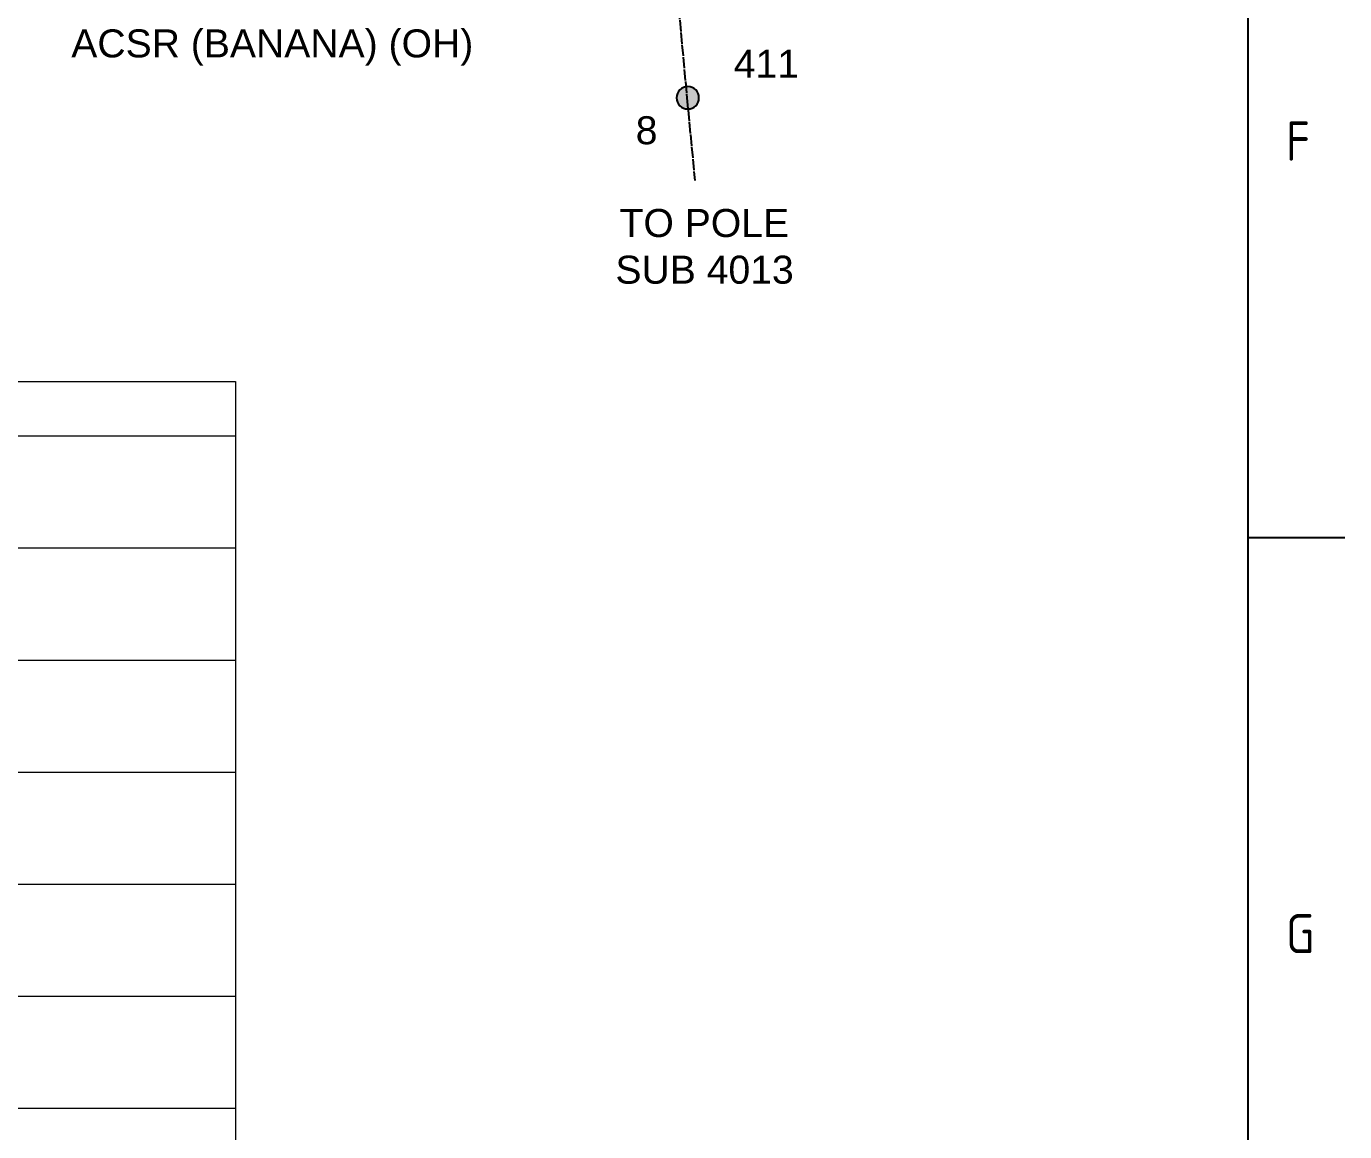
# Paper-space layout 'Sheet(2)' of a CAD drawing. Header units: metres. Extents: x -37 to 809, y -3 to 584.
# Drawn here: x 691.2 to 808.9, y 96 to 194.7 of the extents above; entities that cross this region are included whole.
import ezdxf
from ezdxf import colors
from ezdxf.entities.mleader import LeaderData, LeaderLine
from ezdxf.enums import TextEntityAlignment as Align
from ezdxf.math import Vec2, Vec3

# ---------------------------------------------------------------- set-up
doc = ezdxf.new("R2010")
doc.units = ezdxf.units.M
doc.linetypes.add('Cable Exist OH', pattern=[1, 1, 0])
doc.layers.get('0').update_dxf_attribs({"color": 6})
for name, color, linetype in [('_User Miscellaneous1', 7, 'Continuous'), ('Notes', 7, 'Continuous'), ('OH_Details_SP_MISC', 7, 'Continuous'), ('SupportsOH_SP_TR_HV_LV_SL_EXT', 7, 'Continuous'), ('SupportsUG_SP_EXT', 7, 'Continuous')]:
    doc.layers.add(name, color=color, linetype=linetype)
doc.styles.add('iecISOCP', font='isocp.shx')
doc.styles.add('POLE_LABEL', font='arial.ttf')
doc.styles.get("Standard").update_dxf_attribs({"font": 'arial.ttf'})

# ---------------------------------------------------------------- blocks, each defined once
blk = doc.blocks.new('A1_FRAME_TITLE')
at = {"layer": 'Notes', "linetype": 'Continuous'}
for p, q in [((844.88, 5.97), (844.88, 574.39)), ((844.87, 148.68), (853.87, 148.68))]:
    blk.add_line(p, q, dxfattribs=at)
blk.add_attdef('DRAFT_NUM', (9.35, 23.29), '', height=2.5, rotation=90)
at = {"layer": 'Notes', "style": 'iecISOCP'}
for s, p in [('F', (848.39, 182.31)), ('G', (848.39, 111.56))]:
    blk.add_text(s, height=3.5, dxfattribs=at).set_placement(p)
at = {"layer": 'Notes', "style": 'iecISOCP', "flags": 8}
blk.add_attdef('VERSION_NO', text='', height=2.5, rotation=90, dxfattribs=at).set_placement((302.04, 43.81), align=Align.MIDDLE_CENTER)
at = {"layer": 'Notes', "style": 'iecISOCP'}
for tag, p in [('CAP_NO', (513.19, 43.46)), ('IE_NUM', (513.05, 37.81)), ('REF_No_1', (335.24, 32.31)), ('REF_1', (362.52, 32.31)), ('GEN_WO', (441.71, 31.76)), ('HV_SWITCH', (513.46, 32.16)), ('REF_No_2', (335.24, 26.31)), ('REF_2', (362.52, 26.31)), ('OH_WO', (441.71, 25.81)), ('UBD_REF', (513.05, 25.83)), ('REF_No_3', (335.24, 20.31)), ('REF_3', (362.52, 20.31)), ('UG_WO', (441.71, 20.05)), ('GIS_MAP_No', (513.05, 20.04)), ('REF_No_4', (335.24, 14.31)), ('REF_4', (362.52, 14.31)), ('HV_OP_DIAG', (513.33, 14.2)), ('SUB_WO', (441.71, 13.81)), ('LGA', (512.95, 7.78)), ('ExportID', (-11.47, 2.39))]:
    blk.add_attdef(tag, p, '', height=2.5, dxfattribs=at)
for tag, height, p in [('T1', 3.5, (684.37, 39.47)), ('T2', 3.5, (684.37, 34.35)), ('scale', 2.5, (567.76, 33.27)), ('T3', 3.5, (684.37, 28.92)), ('DRAWN', 2.5, (567.76, 24.93)), ('T4', 3.5, (684.37, 23.66)), ('T5', 3.5, (684.37, 18.23)), ('REV', 5, (840.57, 17.1)), ('DATE', 2.5, (567.76, 16.88)), ('T6', 3.5, (684.37, 12.97)), ('CHD', 2.5, (567.76, 8.37)), ('DESIGN', 2.5, (605.62, 9.15))]:
    blk.add_attdef(tag, text='', height=height, dxfattribs=at).set_placement(p, align=Align.CENTER)
blk.add_attdef('NUM', text='', height=7, dxfattribs=at).set_placement((812.88, 20.12), align=Align.MIDDLE_CENTER)
for tag, p in [('NS', (811.23, 8.12)), ('SHTS', (825.93, 8.12))]:
    blk.add_attdef(tag, text='', height=2.5, dxfattribs=at).set_placement(p, align=Align.MIDDLE)
at = {"layer": 'Notes', "style": 'iecISOCP', "flags": 1}
for tag, p in [('ProjectType', (-6.37, -26.8)), ('ProjectNumber', (3.01, -26.82)), ('DrawingNumber', (14.96, -26.8)), ('ProjectDescription', (27.02, -26.83)), ('ExportDate', (39.74, -26.79)), ('ExportUserName', (48.61, -26.8)), ('DesignerCompanyName', (60.94, -26.79)), ('ExportAreaOfInterest', (76.55, -26.81)), ('GIS_SUCCESS', (91.45, -26.78)), ('CAD_SUCCESS', (101.24, -26.78)), ('DEPOTCODE', (111.56, -26.88)), ('ExportCategories', (119.53, -26.8)), ('Comments', (133.84, -26.88))]:
    blk.add_attdef(tag, p, '', height=1, dxfattribs=at)
blk = doc.blocks.new('*T795')
at = {"layer": 'Defpoints', "color": 8, "linetype": 'ByBlock', "lineweight": 0, "transparency": 16777216}
for p, q in [((0, 0), (127.56, 0)), ((0, 0), (0, -106.74)), ((127.56, 0), (127.56, -106.74)), ((0, -4.87), (127.56, -4.87)), ((34.23, -4.87), (34.23, -106.74)), ((0, -14.87), (127.56, -14.87)), ((0, -24.87), (127.56, -24.87)), ((0, -34.87), (127.56, -34.87)), ((0, -44.87), (127.56, -44.87)), ((0, -54.87), (127.56, -54.87)), ((0, -64.87), (127.56, -64.87)), ((0, -85.8), (127.56, -85.8)), ((0, -106.74), (127.56, -106.74))]:
    blk.add_line(p, q, dxfattribs=at)
at = {"layer": '_User Miscellaneous1', "color": 0, "linetype": 'Continuous', "transparency": 16777216, "char_height": 2}
for s, insert, width, attachment_point in [('{\\LLV & SL CIRCUIT LEGEND}', (63.78, -2.43), 125.5563, 5), ('EXISTING OVERHEAD CONDUCTOR', (35.23, -9.87), 91.3313, 4), ('EXISTING UNDERGROUND MAINS', (35.23, -19.87), 91.3313, 4), ('LAY 240mm² Al 4c XLPE/PVC Cable\\PR.L. = 1086m        C.L. = 1290m', (35.23, -29.87), 91.3313, 4), ('LAY 50mm² Cu 4c XLPE/PVC Cable\\PR.L. = 30m        C.L. = 40m', (35.23, -39.87), 91.3313, 4), ('LAY 2x16mm² Cu 1c PVC/PVC IN 50mm UPVC CONDUIT\\PR.L = 439m    C.L = 965m', (35.23, -49.87), 91.3313, 4), ('BOND NEUTRAL TO EARTH', (35.23, -59.87), 91.3313, 4), ('PHOTO ELECTRIC CONTROLLED \\PNEW STREETLIGHT LANTERN NUMBER\\PNEW COLUMN NUMBER', (35.23, -75.33), 91.3313, 4), ('PHOTO ELECTRIC CONTROLLED \\PEXISTING STREETLIGHT LANTERN NUMBER\\PEXISTING POLE NUMBER', (35.23, -96.27), 91.3313, 4)]:
    blk.add_mtext(s, dxfattribs=dict(at, insert=insert, width=width, attachment_point=attachment_point))
blk = doc.blocks.new('POLE_EXT')
blk.add_hatch(color=256).paths.add_polyline_path([(-1, 0, 1), (1, 0, 1)])
blk.add_lwpolyline([(-1, 0, 1), (1, 0, 1)], format="xyb", close=True)
for tag, height, flags, p in [('pNumber', 2.5, 8, (-17.84, 2.07)), ('OWNED_BY', 0.2, 9, (1.35, -0.4)), ('SPECIAL_USE', 0.2, 9, (1.35, -0.8)), ('STATE', 0.2, 9, (1.35, -1)), ('PARENT', 0.2, 9, (1.35, -0.6)), ('USAGE', 0.2, 9, (1.35, -1.2)), ('cLV', 0.2, 9, (1.35, -1.4)), ('hDepth', 0.2, 9, (1.35, -1.6)), ('hDia', 0.2, 9, (1.35, -1.8)), ('cHV', 0.2, 9, (1.35, -2)), ('LBRACKET', 0.2, 9, (1.35, -2.2)), ('LExisting', 0.2, 9, (1.35, -2.4)), ('cLinedev', 0.2, 9, (1.35, -3.4)), ('LANTNUMBER', 0.2, 9, (1.35, -2.6)), ('LOther', 0.2, 9, (1.35, -2.8)), ('LRemove', 0.2, 9, (1.35, -3)), ('LEGEND', 0.2, 9, (1.35, -3.2)), ('LOCATION', 0.2, 9, (1.35, -3.6)), ('pExisting', 0.2, 9, (1.35, -3.8)), ('pFooting', 0.2, 9, (1.35, -4.4)), ('pNew', 0.2, 9, (1.35, -4.6)), ('PFNUMBER', 0.2, 9, (1.35, -4)), ('NEWPFNUMBER', 0.2, 9, (1.35, -4.2)), ('pRelocate', 0.2, 9, (1.35, -5)), ('pRemove', 0.2, 9, (1.35, -5.2)), ('pReplace', 0.2, 9, (1.35, -5.4)), ('pStay', 0.2, 9, (1.35, -5.6)), ('pType', 0.2, 9, (1.35, -5.8)), ('cspan', 0.2, 9, (1.35, -6)), ('STREETNAME', 0.2, 9, (1.35, -6.2)), ('SUBURB', 0.2, 9, (1.35, -6.4)), ('OPERATED_BY', 0.2, 9, (1.36, -7.01)), ('NOTES', 0.2, 9, (1.35, -6.6)), ('MAINTAINED_BY', 0.2, 9, (1.36, -6.81))]:
    blk.add_attdef(tag, text='', height=height, dxfattribs=dict(flags=flags)).set_placement(p, align=Align.MIDDLE_LEFT)
at = {"style": 'POLE_LABEL'}
for tag, height, flags, p in [('ASSET_NUM', 2.5, 8, (2, 2)), ('STRUCTURE_PLANT_NUMBER', 0.2, 9, (1.35, 0.03)), ('STREET_CODE', 0.2, 9, (1.35, -0.2))]:
    blk.add_attdef(tag, text='', height=height, dxfattribs=dict(at, flags=flags)).set_placement(p, align=Align.MIDDLE_LEFT)
at = {"flags": 1}
blk.add_attdef('Z', (1.35, -7.33), '', height=0.2, dxfattribs=at)

psp = doc.layouts.new('Sheet(2)')

# ---------------------------------------------------------------- linework, layer by layer
at = {"layer": 'Notes', "linetype": 'Cable Exist OH'}
psp.add_lwpolyline([(746.39, 229.19), (750.2, 188.32), (750.91, 180.94)], dxfattribs=at)

# ---------------------------------------------------------------- block references
psp.add_blockref('*T795', (582.33, 163))
at = {"layer": 'SupportsOH_SP_TR_HV_LV_SL_EXT'}
ref = psp.add_blockref('POLE_EXT', (750.28, 188.32), dxfattribs=at)
ref.add_attrib('ASSET_NUM', '411', dxfattribs={"layer": '0', "height": 2.5, "style": 'POLE_LABEL'}).set_placement((754.38, 191.35), align=Align.MIDDLE_LEFT)
ref.add_attrib('PNUMBER', '8', (745.63, 184.17), dxfattribs={"layer": '0', "height": 2.5})
at = {"layer": 'SupportsUG_SP_EXT', "xscale": 0.958}
psp.add_blockref('A1_FRAME_TITLE', (-9.08, 0.39), dxfattribs=at)

# ---------------------------------------------------------------- texts
at = {"insert": (741.32, 178.39), "char_height": 2.5, "attachment_point": 1}
psp.add_mtext_dynamic_manual_height_columns('\\pi2.8664;{\\C7;TO POLE \\P\\pi2.498;SUB 4013}', width=20.6015, gutter_width=4, heights=[0], dxfattribs=at)

# ---------------------------------------------------------------- next in the draw order: leaders
at = {"layer": 'OH_Details_SP_MISC'}
ml = psp.add_multileader_mtext('Standard', dxfattribs=at)
ml.set_content('EXISTING 6/1/3.75 ACSR (BANANA) (OH)', color=256)
ml.set_leader_properties()
ml.build(insert=Vec2(0, 0))
ml.multileader.update_dxf_attribs({"leader_type": 2, "arrow_head_size": 2.5})
ctx = ml.context
ctx.base_point, ctx.char_height, ctx.arrow_head_size, ctx.plane_origin = Vec3(693.36, 196.97), 2.5, 2.5, Vec3(830.75, 154.67)
ctx.text_align_type = 2
notes = []
notes.append((ctx, [(0, (1, 1, 0), (741.13, 196.97), (-1, 0), 8, [(0, [(747.7, 207.18), (737.83, 197.03)], 0, [])])]))
ctx.mtext.insert, ctx.mtext.width, ctx.mtext.alignment, ctx.mtext.flow_direction = Vec3(731.13, 198.59), 36.3722, 3, 5
ctx.mtext.has_bg_fill, ctx.mtext.bg_color, ctx.mtext.bg_scale_factor, ctx.mtext.bg_transparency, ctx.mtext.use_window_bg_color = 1, -1027028792, 1.5, 0, 1
for ctx, leaders in notes:
    for number, flags, end, landing, length, lines in leaders:
        leader = LeaderData()
        leader.index, (leader.has_last_leader_line, leader.has_dogleg_vector, leader.attachment_direction) = number, flags
        leader.last_leader_point, leader.dogleg_vector, leader.dogleg_length = Vec3(end), Vec3(landing), length
        for number, points, colour, breaks in lines:
            line = LeaderLine()
            line.index, line.vertices, line.color, line.breaks = number, Vec3.list(points), colors.encode_raw_color(colour), breaks
            leader.lines.append(line)
        ctx.leaders.append(leader)

doc.saveas('drawing.dxf')
